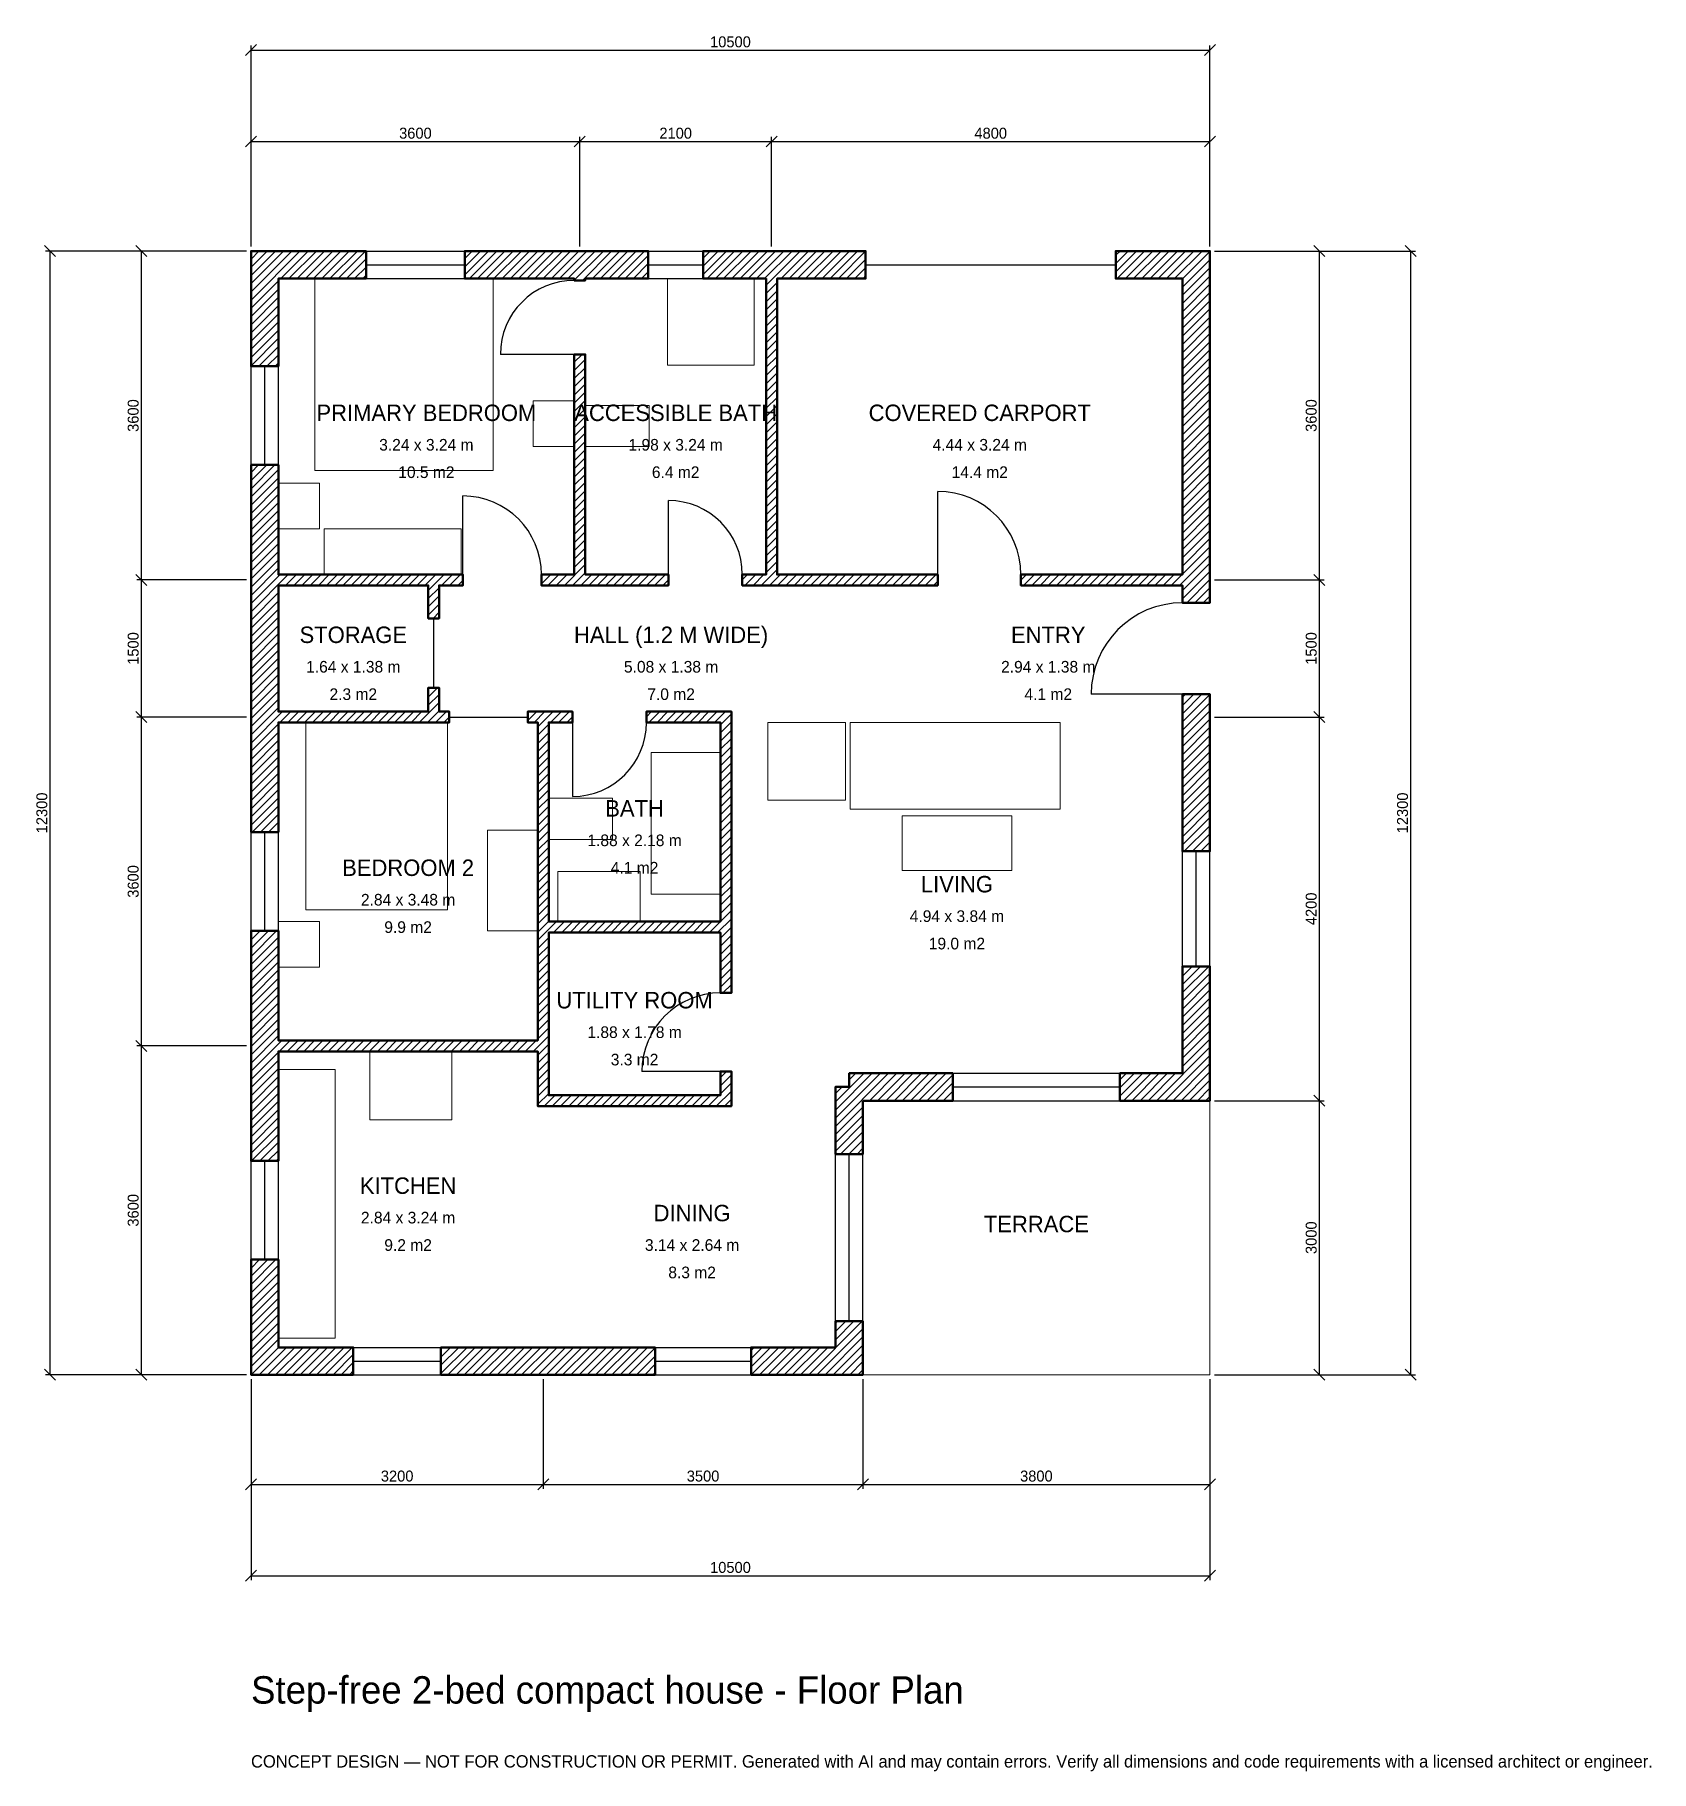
# Model space of a CAD drawing. Header units: millimetres. Extents: x -2369 to 15333, y -4341 to 14669.
import ezdxf
from ezdxf.enums import TextEntityAlignment as Align

# ---------------------------------------------------------------- set-up
doc = ezdxf.new("R2010")
doc.units = ezdxf.units.MM
doc.linetypes.add('DASHED', pattern=[1.524, 1.27, -0.254])
for name, color, linetype, lineweight in [('A-ANNO-DIMS', 1, 'Continuous', 13), ('A-ANNO-TEXT', 7, 'Continuous', 18), ('A-AREA-IDEN', 7, 'Continuous', 18), ('A-DOOR', 2, 'Continuous', 25), ('A-FLOR-FIXT', 9, 'Continuous', 13), ('A-FURN', 9, 'Continuous', 13), ('A-GLAZ', 4, 'Continuous', 25), ('A-SITE-PAVE', 8, 'Continuous', 13), ('A-WALL', 7, 'Continuous', 50), ('A-WALL-PATT', 8, 'Continuous', 13)]:
    doc.layers.add(name, color=color, linetype=linetype, lineweight=lineweight)
doc.dimstyles.new('PLAN', dxfattribs={"dimtxt": 120, "dimasz": 80, "dimexe": 50, "dimexo": 50, "dimgap": 30, "dimtad": 1, "dimdec": 0, "dimtsz": 60, "dimcen": 2.5, "dimclrd": 1, "dimclre": 1, "dimazin": 3, "dimtfac": 1, "dimtmove": 0, "dimatfit": 3})

msp = doc.modelspace()

# ---------------------------------------------------------------- hatches: boundary and pattern name
at = {"layer": 'A-WALL-PATT'}
h = msp.add_hatch(dxfattribs=at)
h.set_pattern_fill('ANSI31', color=8, scale=20)
h.paths.add_polyline_path([(-0.001, 0), (-0.001, 300), (0, 300), (0, 1260), (300, 1260), (300, 300), (1120, 300), (1120, 0), (300, 0), (300, -0.001), (0, -0.001), (0, 0), (-0.001, 0)])
h.paths.add_polyline_path([(0, 3450), (0, 3540), (-0.001, 3540), (-0.001, 3660), (0, 3660), (0, 3750), (0, 4860), (300, 4860), (300, 3750), (300, 3660), (3140, 3660), (3140, 4840), (3140, 4960), (3140, 7140), (3030, 7140), (3030, 7260), (3140, 7260), (3260, 7260), (3520, 7260), (3520, 7140), (3260, 7140), (3260, 4960), (5140, 4960), (5140, 7140), (4330, 7140), (4330, 7260), (5140, 7260), (5260, 7260), (5260, 7140), (5260, 4960), (5260, 4840), (5260, 4180), (5140, 4180), (5140, 4840), (3260, 4840), (3260, 3660), (3260, 3540), (3260, 3060), (5140, 3060), (5140, 3320), (5260, 3320), (5260, 3060), (5260, 2940), (5140, 2940), (3260, 2940), (3140, 2940), (3140, 3060), (3140, 3540), (300, 3540), (300, 3450), (300, 2340), (0, 2340), (0, 3450)])
h.paths.add_polyline_path([(0, 7050), (0, 7140), (-0.001, 7140), (-0.001, 7260), (0, 7260), (0, 7350), (0, 8550), (0, 8640), (-0.001, 8640), (-0.001, 8760), (0, 8760), (0, 8850), (0, 9960), (300, 9960), (300, 8850), (300, 8760), (1940, 8760), (2060, 8760), (2320, 8760), (2320, 8640), (2060, 8640), (2060, 8280), (1940, 8280), (1940, 8640), (300, 8640), (300, 8550), (300, 7350), (300, 7260), (1940, 7260), (1940, 7520), (2060, 7520), (2060, 7260), (2170, 7260), (2170, 7140), (2060, 7140), (1940, 7140), (300, 7140), (300, 7050), (300, 5940), (0, 5940), (0, 7050)])
h.paths.add_polyline_path([(0, 12000), (-0.001, 12000), (-0.001, 12300), (0, 12300), (0, 12300.001), (300, 12300.001), (300, 12300), (1260, 12300), (1260, 12000), (300, 12000), (300, 11040), (0, 11040), (0, 12000)])
h.paths.add_polyline_path([(3450, 12300), (3540, 12300), (3540, 12300.001), (3660, 12300.001), (3660, 12300), (3750, 12300), (4350, 12300), (4350, 12000), (3750, 12000), (3660, 12000), (3660, 11980), (3540, 11980), (3540, 12000), (3450, 12000), (2340, 12000), (2340, 12300), (3450, 12300)])
h.paths.add_polyline_path([(5550, 12300), (5640, 12300), (5640, 12300.001), (5760, 12300.001), (5760, 12300), (5850, 12300), (6730, 12300), (6730, 12000), (5850, 12000), (5760, 12000), (5760, 8760), (7140, 8760), (7260, 8760), (7520, 8760), (7520, 8640), (7260, 8640), (7140, 8640), (5760, 8640), (5640, 8640), (5380, 8640), (5380, 8760), (5640, 8760), (5640, 12000), (5550, 12000), (4950, 12000), (4950, 12300), (5550, 12300)])
h.paths.add_polyline_path([(10200, 12300), (10200, 12300.001), (10500, 12300.001), (10500, 12300), (10500.001, 12300), (10500.001, 12000), (10500, 12000), (10500, 8850), (10500, 8760), (10500.001, 8760), (10500.001, 8640), (10500, 8640), (10500, 8550), (10500, 8450), (10200, 8450), (10200, 8550), (10200, 8640), (8430, 8640), (8430, 8760), (10200, 8760), (10200, 8850), (10200, 12000), (9470, 12000), (9470, 12300), (10200, 12300)])
h.paths.add_polyline_path([(10500, 7350), (10500, 7050), (10500, 5730), (10200, 5730), (10200, 7050), (10200, 7350), (10200, 7450), (10500, 7450), (10500, 7350)])
h.paths.add_polyline_path([(10500, 3300), (10500.001, 3300), (10500.001, 3000), (10500, 3000), (10500, 2999.999), (10200, 2999.999), (10200, 3000), (9515, 3000), (9515, 3300), (10200, 3300), (10200, 4470), (10500, 4470), (10500, 3300)])
h.paths.add_polyline_path([(6700, 3000), (6700, 2415), (6400, 2415), (6400, 3150), (6550, 3150), (6550, 3300), (7685, 3300), (7685, 3000), (6700, 3000)])
h.paths.add_polyline_path([(6700, 300), (6700.001, 300), (6700.001, 0), (6700, 0), (6700, -0.001), (6400, -0.001), (6400, 0), (5475, 0), (5475, 300), (6400, 300), (6400, 585), (6700, 585), (6700, 300)])
h.paths.add_polyline_path([(3350, 0), (3050, 0), (2080, 0), (2080, 300), (3050, 300), (3350, 300), (4425, 300), (4425, 0), (3350, 0)])
h.paths.add_polyline_path([(3540, 8760), (3540, 11170), (3660, 11170), (3660, 8760), (4570, 8760), (4570, 8640), (3660, 8640), (3540, 8640), (3180, 8640), (3180, 8760), (3540, 8760)])

# ---------------------------------------------------------------- linework, layer by layer
at = {"layer": 'A-DOOR', "linetype": 'DASHED'}
msp.add_line((6730, 12150), (9470, 12150), dxfattribs=at)
at = {"layer": 'A-DOOR'}
for p, q in [((3540, 11170), (2730, 11170)), ((2320, 8760), (2320, 9620)), ((4570, 8760), (4570, 9570)), ((7520, 8760), (7520, 9670)), ((2000, 7520), (2000, 8280)), ((10200, 7450), (9200, 7450)), ((2170, 7200), (3030, 7200)), ((3520, 7140), (3520, 6330)), ((5140, 3320), (4280, 3320))]:
    msp.add_line(p, q, dxfattribs=at)
for centre, radius, start, end in [((3540, 11170), 810, 90, 180), ((2320, 8760), 860, 0, 90), ((4570, 8760), 810, 0, 90), ((7520, 8760), 910, 0, 90), ((10200, 7450), 1000, 90, 180), ((3520, 7140), 810, 270, 360), ((5140, 3320), 860, 90, 180)]:
    msp.add_arc(centre, radius, start, end, dxfattribs=at)
at = {"layer": 'A-FLOR-FIXT'}
for points in [[(4560, 11050), (5510, 11050), (5510, 12000), (4560, 12000)], [(3660, 10160), (4360, 10160), (4360, 10610), (3660, 10610)], [(4380, 5260), (5140, 5260), (5140, 6810), (4380, 6810)], [(3260, 5860), (3960, 5860), (3960, 6310), (3260, 6310)], [(3360, 4960), (4260, 4960), (4260, 5510), (3360, 5510)], [(300, 400), (920, 400), (920, 3340), (300, 3340)]]:
    msp.add_lwpolyline(points, close=True, dxfattribs=at)
at = {"layer": 'A-FURN'}
for points in [[(700, 9900), (2650, 9900), (2650, 12000), (700, 12000)], [(3090, 10160), (3540, 10160), (3540, 10660), (3090, 10660)], [(300, 9260), (750, 9260), (750, 9760), (300, 9760)], [(800, 8760), (2300, 8760), (2300, 9260), (800, 9260)], [(600, 5090), (2150, 5090), (2150, 7140), (600, 7140)], [(5660, 6290), (6510, 6290), (6510, 7140), (5660, 7140)], [(6560, 6190), (8860, 6190), (8860, 7140), (6560, 7140)], [(7130, 5520), (8330, 5520), (8330, 6120), (7130, 6120)], [(2590, 4860), (3140, 4860), (3140, 5960), (2590, 5960)], [(300, 4460), (750, 4460), (750, 4960), (300, 4960)], [(1300, 2790), (2200, 2790), (2200, 3540), (1300, 3540)]]:
    msp.add_lwpolyline(points, close=True, dxfattribs=at)
at = {"layer": 'A-GLAZ'}
for p, q in [((1260, 12300), (2340, 12300)), ((4350, 12300), (4950, 12300)), ((1260, 12150), (2340, 12150)), ((1260, 12000), (2340, 12000)), ((4350, 12150), (4950, 12150)), ((4350, 12000), (4950, 12000)), ((0, 9960), (0, 11040)), ((150, 9960), (150, 11040)), ((300, 9960), (300, 11040)), ((0, 4860), (0, 5940)), ((150, 4860), (150, 5940)), ((300, 4860), (300, 5940)), ((10200, 4470), (10200, 5730)), ((10350, 4470), (10350, 5730)), ((10500, 4470), (10500, 5730)), ((7685, 3300), (9515, 3300)), ((7685, 3150), (9515, 3150)), ((7685, 3000), (9515, 3000)), ((0, 1260), (0, 2340)), ((150, 1260), (150, 2340)), ((300, 1260), (300, 2340)), ((6400, 585), (6400, 2415)), ((6550, 585), (6550, 2415)), ((6700, 585), (6700, 2415)), ((1120, 300), (2080, 300)), ((4425, 300), (5475, 300)), ((1120, 150), (2080, 150)), ((1120, 0), (2080, 0)), ((4425, 150), (5475, 150)), ((4425, 0), (5475, 0))]:
    msp.add_line(p, q, dxfattribs=at)
at = {"layer": 'A-SITE-PAVE', "linetype": 'DASHED'}
msp.add_lwpolyline([(6700, 0), (10500, 0), (10500, 3000), (6700, 3000)], close=True, dxfattribs=at)
at = {"layer": 'A-WALL'}
for points in [[(0, 12000), (-0.001, 12000), (-0.001, 12300), (0, 12300), (0, 12300.001), (300, 12300.001), (300, 12300), (1260, 12300), (1260, 12000), (300, 12000), (300, 11040), (0, 11040), (0, 12000)], [(3450, 12300), (3540, 12300), (3540, 12300.001), (3660, 12300.001), (3660, 12300), (3750, 12300), (4350, 12300), (4350, 12000), (3750, 12000), (3660, 12000), (3660, 11980), (3540, 11980), (3540, 12000), (3450, 12000), (2340, 12000), (2340, 12300), (3450, 12300)], [(5550, 12300), (5640, 12300), (5640, 12300.001), (5760, 12300.001), (5760, 12300), (5850, 12300), (6730, 12300), (6730, 12000), (5850, 12000), (5760, 12000), (5760, 8760), (7140, 8760), (7260, 8760), (7520, 8760), (7520, 8640), (7260, 8640), (7140, 8640), (5760, 8640), (5640, 8640), (5380, 8640), (5380, 8760), (5640, 8760), (5640, 12000), (5550, 12000), (4950, 12000), (4950, 12300), (5550, 12300)], [(10200, 12300), (10200, 12300.001), (10500, 12300.001), (10500, 12300), (10500.001, 12300), (10500.001, 12000), (10500, 12000), (10500, 8850), (10500, 8760), (10500.001, 8760), (10500.001, 8640), (10500, 8640), (10500, 8550), (10500, 8450), (10200, 8450), (10200, 8550), (10200, 8640), (8430, 8640), (8430, 8760), (10200, 8760), (10200, 8850), (10200, 12000), (9470, 12000), (9470, 12300), (10200, 12300)], [(3540, 8760), (3540, 11170), (3660, 11170), (3660, 8760), (4570, 8760), (4570, 8640), (3660, 8640), (3540, 8640), (3180, 8640), (3180, 8760), (3540, 8760)], [(0, 7050), (0, 7140), (-0.001, 7140), (-0.001, 7260), (0, 7260), (0, 7350), (0, 8550), (0, 8640), (-0.001, 8640), (-0.001, 8760), (0, 8760), (0, 8850), (0, 9960), (300, 9960), (300, 8850), (300, 8760), (1940, 8760), (2060, 8760), (2320, 8760), (2320, 8640), (2060, 8640), (2060, 8280), (1940, 8280), (1940, 8640), (300, 8640), (300, 8550), (300, 7350), (300, 7260), (1940, 7260), (1940, 7520), (2060, 7520), (2060, 7260), (2170, 7260), (2170, 7140), (2060, 7140), (1940, 7140), (300, 7140), (300, 7050), (300, 5940), (0, 5940), (0, 7050)], [(10500, 7350), (10500, 7050), (10500, 5730), (10200, 5730), (10200, 7050), (10200, 7350), (10200, 7450), (10500, 7450), (10500, 7350)], [(0, 3450), (0, 3540), (-0.001, 3540), (-0.001, 3660), (0, 3660), (0, 3750), (0, 4860), (300, 4860), (300, 3750), (300, 3660), (3140, 3660), (3140, 4840), (3140, 4960), (3140, 7140), (3030, 7140), (3030, 7260), (3140, 7260), (3260, 7260), (3520, 7260), (3520, 7140), (3260, 7140), (3260, 4960), (5140, 4960), (5140, 7140), (4330, 7140), (4330, 7260), (5140, 7260), (5260, 7260), (5260, 7140), (5260, 4960), (5260, 4840), (5260, 4180), (5140, 4180), (5140, 4840), (3260, 4840), (3260, 3660), (3260, 3540), (3260, 3060), (5140, 3060), (5140, 3320), (5260, 3320), (5260, 3060), (5260, 2940), (5140, 2940), (3260, 2940), (3140, 2940), (3140, 3060), (3140, 3540), (300, 3540), (300, 3450), (300, 2340), (0, 2340), (0, 3450)], [(10500, 3300), (10500.001, 3300), (10500.001, 3000), (10500, 3000), (10500, 2999.999), (10200, 2999.999), (10200, 3000), (9515, 3000), (9515, 3300), (10200, 3300), (10200, 4470), (10500, 4470), (10500, 3300)], [(6700, 3000), (6700, 2415), (6400, 2415), (6400, 3150), (6550, 3150), (6550, 3300), (7685, 3300), (7685, 3000), (6700, 3000)], [(-0.001, 0), (-0.001, 300), (0, 300), (0, 1260), (300, 1260), (300, 300), (1120, 300), (1120, 0), (300, 0), (300, -0.001), (0, -0.001), (0, 0), (-0.001, 0)], [(6700, 300), (6700.001, 300), (6700.001, 0), (6700, 0), (6700, -0.001), (6400, -0.001), (6400, 0), (5475, 0), (5475, 300), (6400, 300), (6400, 585), (6700, 585), (6700, 300)], [(3350, 0), (3050, 0), (2080, 0), (2080, 300), (3050, 300), (3350, 300), (4425, 300), (4425, 0), (3350, 0)]]:
    msp.add_lwpolyline(points, close=True, dxfattribs=at)

# ---------------------------------------------------------------- texts
at = {"layer": 'A-ANNO-TEXT'}
for s, height, p in [('Step-free 2-bed compact house - Floor Plan', 300, (0, -3600)), ('CONCEPT DESIGN — NOT FOR CONSTRUCTION OR PERMIT. Generated with AI and may contain errors. Verify all dimensions and code requirements with a licensed architect or engineer.', 135, (0, -4300))]:
    msp.add_text(s, height=height, dxfattribs=at).set_placement(p)
at = {"layer": 'A-AREA-IDEN'}
for s, height, p in [('PRIMARY BEDROOM', 180, (1920, 10530)), ('ACCESSIBLE BATH', 180, (4650, 10530)), ('COVERED CARPORT', 180, (7980, 10530)), ('3.24 x 3.24 m', 127.5, (1920, 10180)), ('1.98 x 3.24 m', 127.5, (4650, 10180)), ('4.44 x 3.24 m', 127.5, (7980, 10180)), ('10.5 m2', 127.5, (1920, 9880)), ('6.4 m2', 127.5, (4650, 9880)), ('14.4 m2', 127.5, (7980, 9880)), ('STORAGE', 180, (1120, 8100)), ('HALL (1.2 M WIDE)', 180, (4600, 8100)), ('ENTRY', 180, (8730, 8100)), ('1.64 x 1.38 m', 127.5, (1120, 7750)), ('5.08 x 1.38 m', 127.5, (4600, 7750)), ('2.94 x 1.38 m', 127.5, (8730, 7750)), ('2.3 m2', 127.5, (1120, 7450)), ('7.0 m2', 127.5, (4600, 7450)), ('4.1 m2', 127.5, (8730, 7450)), ('BATH', 180, (4200, 6200)), ('1.88 x 2.18 m', 127.5, (4200, 5850)), ('BEDROOM 2', 180, (1720, 5550)), ('4.1 m2', 127.5, (4200, 5550)), ('LIVING', 180, (7730, 5370)), ('2.84 x 3.48 m', 127.5, (1720, 5200)), ('9.9 m2', 127.5, (1720, 4900)), ('4.94 x 3.84 m', 127.5, (7730, 5020)), ('19.0 m2', 127.5, (7730, 4720)), ('UTILITY ROOM', 180, (4200, 4100)), ('1.88 x 1.78 m', 127.5, (4200, 3750)), ('3.3 m2', 127.5, (4200, 3450)), ('KITCHEN', 180, (1720, 2070)), ('2.84 x 3.24 m', 127.5, (1720, 1720)), ('DINING', 180, (4830, 1770)), ('TERRACE', 180, (8600, 1650)), ('9.2 m2', 127.5, (1720, 1420)), ('3.14 x 2.64 m', 127.5, (4830, 1420)), ('8.3 m2', 127.5, (4830, 1120))]:
    msp.add_text(s, height=height, dxfattribs=at).set_placement(p, align=Align.MIDDLE_CENTER)

# ---------------------------------------------------------------- dimensions: what is measured, and where the dimension line sits
at = {"layer": 'A-ANNO-DIMS'}
for base, p1, p2, text in [((0, 14500), (0, 12300), (10500, 12300), '10500'), ((0, 13500), (0, 12300), (3600, 12300), '3600'), ((3600, 13500), (3600, 12300), (5700, 12300), '2100'), ((5700, 13500), (5700, 12300), (10500, 12300), '4800'), ((0, -1200), (0, 0), (3200, 0), '3200'), ((0, -2200), (0, 0), (10500, 0), '10500'), ((3200, -1200), (3200, 0), (6700, 0), '3500'), ((6700, -1200), (6700, 0), (10500, 0), '3800')]:
    msp.add_linear_dim(base=base, p1=p1, p2=p2, text=text, dimstyle='PLAN', dxfattribs=at).render()
for base, p1, p2, text in [((-2200, 0), (0, 0), (0, 12300), '12300'), ((-1200, 8700), (0, 8700), (0, 12300), '3600'), ((11700, 8700), (10500, 8700), (10500, 12300), '3600'), ((12700, 0), (10500, 0), (10500, 12300), '12300'), ((-1200, 7200), (0, 7200), (0, 8700), '1500'), ((11700, 7200), (10500, 7200), (10500, 8700), '1500'), ((-1200, 3600), (0, 3600), (0, 7200), '3600'), ((11700, 3000), (10500, 3000), (10500, 7200), '4200'), ((-1200, 0), (0, 0), (0, 3600), '3600'), ((11700, 0), (10500, 0), (10500, 3000), '3000')]:
    msp.add_linear_dim(base=base, p1=p1, p2=p2, angle=90, text=text, dimstyle='PLAN', dxfattribs=at).render()

doc.saveas('drawing.dxf')
